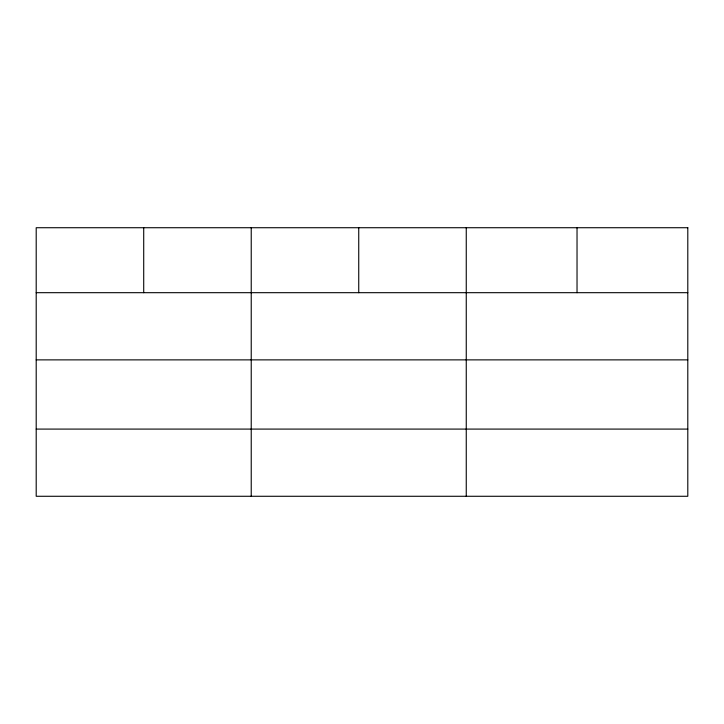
<?xml version="1.0" encoding="UTF-8"?>
<svg xmlns="http://www.w3.org/2000/svg" width="724" height="724" viewBox="0 0 724 724"><rect width="100%" height="100%" fill="white"/><g stroke="black" fill="none" stroke-linecap="round" stroke-linejoin="round"><path stroke-width="1.09" d="M36.2 292.686L687.8 292.686M36.2 359.873L687.8 359.873M36.2 429.088L687.8 429.088M577.028 227.725L577.028 292.686M466.256 227.725L466.256 496.275M358.742 227.725L358.742 292.686M251.228 227.725L251.228 496.275M143.714 227.725L143.714 292.686M687.8 227.725L36.2 227.725L36.2 496.275L687.8 496.275L687.8 227.725"/></g></svg>
